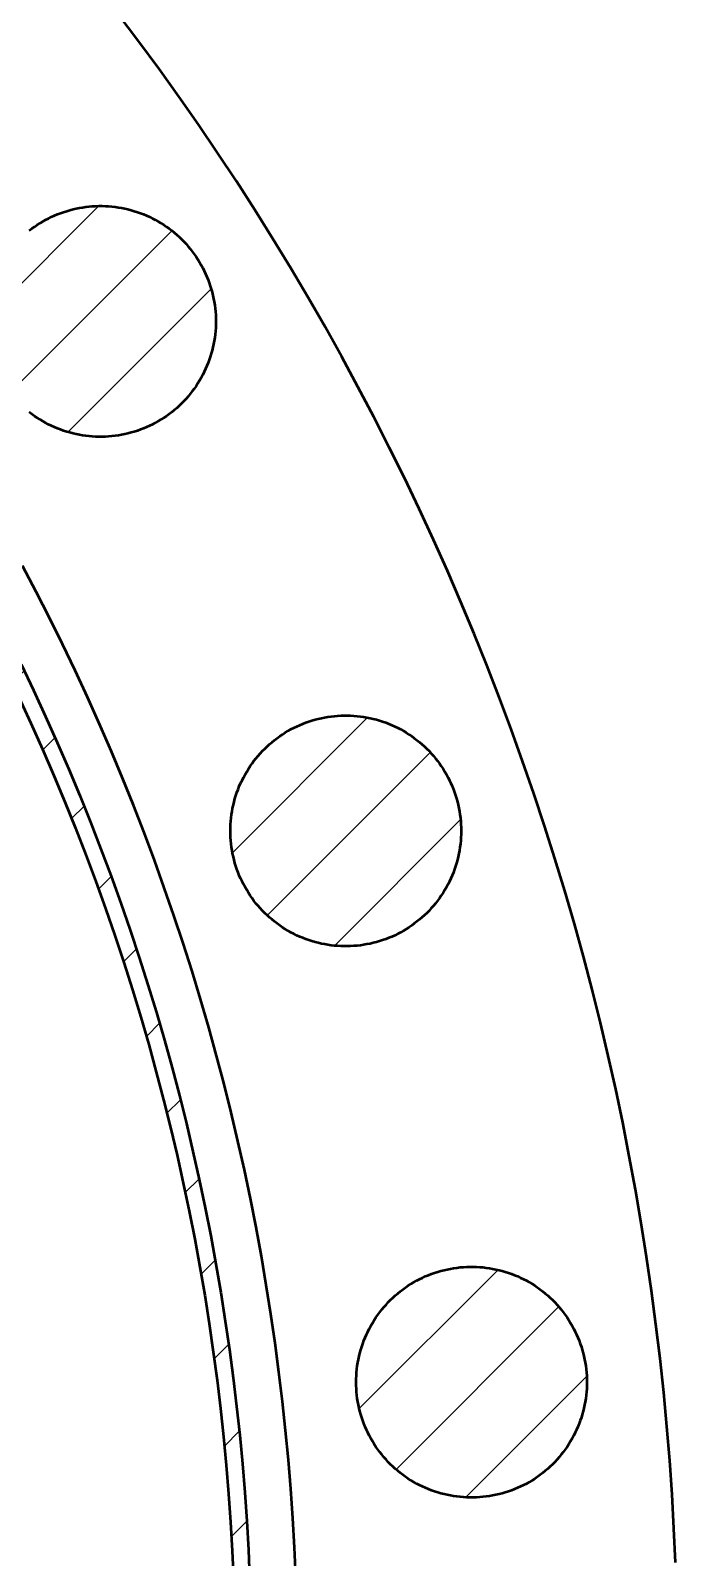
# Model space of a CAD drawing. Header units: millimetres. Extents: x 0 to 841, y 0 to 594.
# Drawn here: x 236.2 to 259.9, y 444 to 500.2 of the extents above; entities that cross this region are included whole.
import ezdxf

# ---------------------------------------------------------------- set-up
doc = ezdxf.new("R2010")
doc.units = ezdxf.units.MM
doc.layers.add('ACH', color=7, linetype='CONTINUOUS', lineweight=13)
doc.layers.add('VIS', color=7, linetype='CONTINUOUS', lineweight=50)

msp = doc.modelspace()

# ---------------------------------------------------------------- hatches: boundary and pattern name
at = {"layer": 'ACH'}
h = msp.add_hatch(dxfattribs=at)
h.set_pattern_fill('ANSI31', scale=0.8)
h.paths.add_polyline_path([(244.3, 440), (244.29, 438.676), (244.258, 437.352), (244.206, 436.029), (244.134, 434.707), (244.04, 433.386), (243.926, 432.067), (243.791, 430.749), (243.635, 429.434), (243.459, 428.122), (243.262, 426.813), (243.045, 425.506), (242.807, 424.204), (242.548, 422.905), (242.27, 421.611), (241.971, 420.321), (241.652, 419.035), (241.312, 417.756), (240.953, 416.481), (240.573, 415.212), (240.174, 413.95), (239.755, 412.694), (239.316, 411.444), (238.858, 410.202), (238.38, 408.967), (237.883, 407.74), (237.367, 406.52), (236.831, 405.309), (236.277, 404.107), (235.704, 402.913), (235.112, 401.729), (234.501, 400.554), (233.873, 399.388), (233.226, 398.233), (232.561, 397.088), (231.878, 395.953), (231.177, 394.83), (230.459, 393.717), (229.723, 392.616), (228.97, 391.527), (228.2, 390.45), (227.413, 389.385), (226.61, 388.332), (225.79, 387.292), (224.954, 386.265), (224.102, 385.252), (223.234, 384.251), (222.351, 383.265), (221.452, 382.293), (220.538, 381.335), (219.609, 380.391), (218.665, 379.462), (217.707, 378.548), (216.735, 377.649), (215.749, 376.766), (214.748, 375.898), (213.735, 375.046), (212.708, 374.21), (211.668, 373.39), (210.615, 372.587), (209.55, 371.8), (208.473, 371.03), (207.384, 370.277), (206.283, 369.541), (205.17, 368.823), (204.047, 368.122), (202.912, 367.439), (201.767, 366.774), (200.612, 366.127), (199.446, 365.499), (198.271, 364.888), (197.087, 364.296), (195.893, 363.723), (194.691, 363.169), (193.48, 362.633), (192.26, 362.117), (191.033, 361.62), (189.798, 361.142), (188.556, 360.684), (187.306, 360.245), (186.05, 359.826), (184.788, 359.427), (183.519, 359.047), (182.244, 358.688), (180.965, 358.348), (179.679, 358.029), (178.389, 357.73), (177.095, 357.452), (175.796, 357.193), (174.494, 356.955), (173.187, 356.738), (171.878, 356.541), (170.566, 356.365), (169.251, 356.209), (167.933, 356.074), (166.614, 355.96), (165.293, 355.866), (163.971, 355.794), (162.648, 355.742), (161.324, 355.71), (160, 355.7), (158.676, 355.71), (157.352, 355.742), (156.029, 355.794), (154.707, 355.866), (153.386, 355.96), (152.067, 356.074), (150.749, 356.209), (149.434, 356.365), (148.122, 356.541), (146.813, 356.738), (145.506, 356.955), (144.204, 357.193), (142.905, 357.452), (141.611, 357.73), (140.321, 358.029), (139.035, 358.348), (137.756, 358.688), (136.481, 359.047), (135.212, 359.427), (133.95, 359.826), (132.694, 360.245), (131.444, 360.684), (130.202, 361.142), (128.967, 361.62), (127.74, 362.117), (126.52, 362.633), (125.309, 363.169), (124.107, 363.723), (122.913, 364.296), (121.729, 364.888), (120.554, 365.499), (119.388, 366.127), (118.233, 366.774), (117.088, 367.439), (115.953, 368.122), (114.83, 368.823), (113.717, 369.541), (112.616, 370.277), (111.527, 371.03), (110.45, 371.8), (109.385, 372.587), (108.332, 373.39), (107.292, 374.21), (106.265, 375.046), (105.252, 375.898), (104.251, 376.766), (103.265, 377.649), (102.293, 378.548), (101.335, 379.462), (100.391, 380.391), (99.462, 381.335), (98.548, 382.293), (97.649, 383.265), (96.766, 384.251), (95.898, 385.252), (95.046, 386.265), (94.21, 387.292), (93.39, 388.332), (92.587, 389.385), (91.8, 390.45), (91.03, 391.527), (90.277, 392.616), (89.541, 393.717), (88.823, 394.83), (88.122, 395.953), (87.439, 397.088), (86.774, 398.233), (86.127, 399.388), (85.499, 400.554), (84.888, 401.729), (84.296, 402.913), (83.723, 404.107), (83.169, 405.309), (82.633, 406.52), (82.117, 407.74), (81.62, 408.967), (81.142, 410.202), (80.684, 411.444), (80.245, 412.694), (79.826, 413.95), (79.427, 415.212), (79.047, 416.481), (78.688, 417.756), (78.348, 419.035), (78.029, 420.321), (77.73, 421.611), (77.452, 422.905), (77.193, 424.204), (76.955, 425.506), (76.738, 426.813), (76.541, 428.122), (76.365, 429.434), (76.209, 430.749), (76.074, 432.067), (75.96, 433.386), (75.866, 434.707), (75.794, 436.029), (75.742, 437.352), (75.71, 438.676), (75.7, 440), (75.71, 441.324), (75.742, 442.648), (75.794, 443.971), (75.866, 445.293), (75.96, 446.614), (76.074, 447.933), (76.209, 449.251), (76.365, 450.566), (76.541, 451.878), (76.738, 453.187), (76.955, 454.494), (77.193, 455.796), (77.452, 457.095), (77.73, 458.389), (78.029, 459.679), (78.348, 460.965), (78.688, 462.244), (79.047, 463.519), (79.427, 464.788), (79.826, 466.05), (80.245, 467.306), (80.684, 468.556), (81.142, 469.798), (81.62, 471.033), (82.117, 472.26), (82.633, 473.48), (83.169, 474.691), (83.723, 475.893), (84.296, 477.087), (84.888, 478.271), (85.499, 479.446), (86.127, 480.612), (86.774, 481.767), (87.439, 482.912), (88.122, 484.047), (88.823, 485.17), (89.541, 486.283), (90.277, 487.384), (91.03, 488.473), (91.8, 489.55), (92.587, 490.615), (93.39, 491.668), (94.21, 492.708), (95.046, 493.735), (95.898, 494.748), (96.766, 495.749), (97.649, 496.735), (98.548, 497.707), (99.462, 498.665), (100.391, 499.609), (101.335, 500.538), (102.293, 501.452), (103.265, 502.351), (104.251, 503.234), (105.252, 504.102), (106.265, 504.954), (107.292, 505.79), (108.332, 506.61), (109.385, 507.413), (110.45, 508.2), (111.527, 508.97), (112.616, 509.723), (113.717, 510.459), (114.83, 511.177), (115.953, 511.878), (117.088, 512.561), (118.233, 513.226), (119.388, 513.873), (120.554, 514.501), (121.729, 515.112), (122.913, 515.704), (124.107, 516.277), (125.309, 516.831), (126.52, 517.367), (127.74, 517.883), (128.967, 518.38), (130.202, 518.858), (131.444, 519.316), (132.694, 519.755), (133.95, 520.174), (135.212, 520.573), (136.481, 520.953), (137.756, 521.312), (139.035, 521.652), (140.321, 521.971), (141.611, 522.27), (142.905, 522.548), (144.204, 522.807), (145.506, 523.045), (146.813, 523.262), (148.122, 523.459), (149.434, 523.635), (150.749, 523.791), (152.067, 523.926), (153.386, 524.04), (154.707, 524.134), (156.029, 524.206), (157.352, 524.258), (158.676, 524.29), (160, 524.3), (161.324, 524.29), (162.648, 524.258), (163.971, 524.206), (165.293, 524.134), (166.614, 524.04), (167.933, 523.926), (169.251, 523.791), (170.566, 523.635), (171.878, 523.459), (173.187, 523.262), (174.494, 523.045), (175.796, 522.807), (177.095, 522.548), (178.389, 522.27), (179.679, 521.971), (180.965, 521.652), (182.244, 521.312), (183.519, 520.953), (184.788, 520.573), (186.05, 520.174), (187.306, 519.755), (188.556, 519.316), (189.798, 518.858), (191.033, 518.38), (192.26, 517.883), (193.48, 517.367), (194.691, 516.831), (195.893, 516.277), (197.087, 515.704), (198.271, 515.112), (199.446, 514.501), (200.612, 513.873), (201.767, 513.226), (202.912, 512.561), (204.047, 511.878), (205.17, 511.177), (206.283, 510.459), (207.384, 509.723), (208.473, 508.97), (209.55, 508.2), (210.615, 507.413), (211.668, 506.61), (212.708, 505.79), (213.735, 504.954), (214.748, 504.102), (215.749, 503.234), (216.735, 502.351), (217.707, 501.452), (218.665, 500.538), (219.609, 499.609), (220.538, 498.665), (221.452, 497.707), (222.351, 496.735), (223.234, 495.749), (224.102, 494.748), (224.954, 493.735), (225.79, 492.708), (226.61, 491.668), (227.413, 490.615), (228.2, 489.55), (228.97, 488.473), (229.723, 487.384), (230.459, 486.283), (231.177, 485.17), (231.878, 484.047), (232.561, 482.912), (233.226, 481.767), (233.873, 480.612), (234.501, 479.446), (235.112, 478.271), (235.704, 477.087), (236.277, 475.893), (236.831, 474.691), (237.367, 473.48), (237.883, 472.26), (238.38, 471.033), (238.858, 469.798), (239.316, 468.556), (239.755, 467.306), (240.174, 466.05), (240.573, 464.788), (240.953, 463.519), (241.312, 462.244), (241.652, 460.965), (241.971, 459.679), (242.27, 458.389), (242.548, 457.095), (242.807, 455.796), (243.045, 454.494), (243.262, 453.187), (243.459, 451.878), (243.635, 450.566), (243.791, 449.251), (243.926, 447.933), (244.04, 446.614), (244.134, 445.293), (244.206, 443.971), (244.258, 442.648), (244.29, 441.324)])
h.paths.add_polyline_path([(243.7, 440), (243.69, 441.315), (243.659, 442.629), (243.607, 443.943), (243.535, 445.256), (243.442, 446.567), (243.329, 447.877), (243.195, 449.185), (243.04, 450.49), (242.865, 451.793), (242.67, 453.094), (242.454, 454.39), (242.217, 455.684), (241.961, 456.973), (241.684, 458.259), (241.387, 459.539), (241.07, 460.815), (240.733, 462.086), (240.377, 463.352), (240, 464.611), (239.603, 465.865), (239.187, 467.112), (238.752, 468.352), (238.297, 469.586), (237.822, 470.812), (237.329, 472.031), (236.816, 473.241), (236.284, 474.444), (235.734, 475.638), (235.165, 476.823), (234.577, 477.999), (233.971, 479.166), (233.347, 480.323), (232.704, 481.47), (232.044, 482.607), (231.366, 483.733), (230.67, 484.849), (229.957, 485.953), (229.227, 487.046), (228.479, 488.128), (227.715, 489.198), (226.934, 490.255), (226.136, 491.3), (225.322, 492.333), (224.492, 493.352), (223.646, 494.359), (222.784, 495.352), (221.907, 496.331), (221.015, 497.297), (220.107, 498.248), (219.185, 499.185), (218.248, 500.107), (217.297, 501.015), (216.331, 501.907), (215.352, 502.784), (214.359, 503.646), (213.352, 504.492), (212.333, 505.322), (211.3, 506.136), (210.255, 506.934), (209.198, 507.715), (208.128, 508.479), (207.046, 509.227), (205.953, 509.957), (204.849, 510.67), (203.733, 511.366), (202.607, 512.044), (201.47, 512.704), (200.323, 513.347), (199.166, 513.971), (197.999, 514.577), (196.823, 515.165), (195.638, 515.734), (194.444, 516.284), (193.241, 516.816), (192.031, 517.329), (190.812, 517.822), (189.586, 518.297), (188.352, 518.752), (187.112, 519.187), (185.865, 519.603), (184.611, 520), (183.352, 520.377), (182.086, 520.733), (180.815, 521.07), (179.539, 521.387), (178.259, 521.684), (176.973, 521.961), (175.684, 522.217), (174.39, 522.454), (173.094, 522.67), (171.793, 522.865), (170.49, 523.04), (169.185, 523.195), (167.877, 523.329), (166.567, 523.442), (165.256, 523.535), (163.943, 523.607), (162.629, 523.659), (161.315, 523.69), (160, 523.7), (158.685, 523.69), (157.371, 523.659), (156.057, 523.607), (154.744, 523.535), (153.433, 523.442), (152.123, 523.329), (150.815, 523.195), (149.51, 523.04), (148.207, 522.865), (146.906, 522.67), (145.61, 522.454), (144.316, 522.217), (143.027, 521.961), (141.741, 521.684), (140.461, 521.387), (139.185, 521.07), (137.914, 520.733), (136.648, 520.377), (135.389, 520), (134.135, 519.603), (132.888, 519.187), (131.648, 518.752), (130.414, 518.297), (129.188, 517.822), (127.969, 517.329), (126.759, 516.816), (125.556, 516.284), (124.362, 515.734), (123.177, 515.165), (122.001, 514.577), (120.834, 513.971), (119.677, 513.347), (118.53, 512.704), (117.393, 512.044), (116.267, 511.366), (115.151, 510.67), (114.047, 509.957), (112.954, 509.227), (111.872, 508.479), (110.802, 507.715), (109.745, 506.934), (108.7, 506.136), (107.667, 505.322), (106.648, 504.492), (105.641, 503.646), (104.648, 502.784), (103.669, 501.907), (102.703, 501.015), (101.752, 500.107), (100.815, 499.185), (99.893, 498.248), (98.985, 497.297), (98.093, 496.331), (97.216, 495.352), (96.354, 494.359), (95.508, 493.352), (94.678, 492.333), (93.864, 491.3), (93.066, 490.255), (92.285, 489.198), (91.521, 488.128), (90.773, 487.046), (90.043, 485.953), (89.33, 484.849), (88.634, 483.733), (87.956, 482.607), (87.296, 481.47), (86.653, 480.323), (86.029, 479.166), (85.423, 477.999), (84.835, 476.823), (84.266, 475.638), (83.716, 474.444), (83.184, 473.241), (82.671, 472.031), (82.178, 470.812), (81.703, 469.586), (81.248, 468.352), (80.813, 467.112), (80.397, 465.865), (80, 464.611), (79.623, 463.352), (79.267, 462.086), (78.93, 460.815), (78.613, 459.539), (78.316, 458.259), (78.039, 456.973), (77.783, 455.684), (77.546, 454.39), (77.33, 453.094), (77.135, 451.793), (76.96, 450.49), (76.805, 449.185), (76.671, 447.877), (76.558, 446.567), (76.465, 445.256), (76.393, 443.943), (76.341, 442.629), (76.31, 441.315), (76.3, 440), (76.31, 438.685), (76.341, 437.371), (76.393, 436.057), (76.465, 434.744), (76.558, 433.433), (76.671, 432.123), (76.805, 430.815), (76.96, 429.51), (77.135, 428.207), (77.33, 426.906), (77.546, 425.61), (77.783, 424.316), (78.039, 423.027), (78.316, 421.741), (78.613, 420.461), (78.93, 419.185), (79.267, 417.914), (79.623, 416.648), (80, 415.389), (80.397, 414.135), (80.813, 412.888), (81.248, 411.648), (81.703, 410.414), (82.178, 409.188), (82.671, 407.969), (83.184, 406.759), (83.716, 405.556), (84.266, 404.362), (84.835, 403.177), (85.423, 402.001), (86.029, 400.834), (86.653, 399.677), (87.296, 398.53), (87.956, 397.393), (88.634, 396.267), (89.33, 395.151), (90.043, 394.047), (90.773, 392.954), (91.521, 391.872), (92.285, 390.802), (93.066, 389.745), (93.864, 388.7), (94.678, 387.667), (95.508, 386.648), (96.354, 385.641), (97.216, 384.648), (98.093, 383.669), (98.985, 382.703), (99.893, 381.752), (100.815, 380.815), (101.752, 379.893), (102.703, 378.985), (103.669, 378.093), (104.648, 377.216), (105.641, 376.354), (106.648, 375.508), (107.667, 374.678), (108.7, 373.864), (109.745, 373.066), (110.802, 372.285), (111.872, 371.521), (112.954, 370.773), (114.047, 370.043), (115.151, 369.33), (116.267, 368.634), (117.393, 367.956), (118.53, 367.296), (119.677, 366.653), (120.834, 366.029), (122.001, 365.423), (123.177, 364.835), (124.362, 364.266), (125.556, 363.716), (126.759, 363.184), (127.969, 362.671), (129.188, 362.178), (130.414, 361.703), (131.648, 361.248), (132.888, 360.813), (134.135, 360.397), (135.389, 360), (136.648, 359.623), (137.914, 359.267), (139.185, 358.93), (140.461, 358.613), (141.741, 358.316), (143.027, 358.039), (144.316, 357.783), (145.61, 357.546), (146.906, 357.33), (148.207, 357.135), (149.51, 356.96), (150.815, 356.805), (152.123, 356.671), (153.433, 356.558), (154.744, 356.465), (156.057, 356.393), (157.371, 356.341), (158.685, 356.31), (160, 356.3), (161.315, 356.31), (162.629, 356.341), (163.943, 356.393), (165.256, 356.465), (166.567, 356.558), (167.877, 356.671), (169.185, 356.805), (170.49, 356.96), (171.793, 357.135), (173.094, 357.33), (174.39, 357.546), (175.684, 357.783), (176.973, 358.039), (178.259, 358.316), (179.539, 358.613), (180.815, 358.93), (182.086, 359.267), (183.352, 359.623), (184.611, 360), (185.865, 360.397), (187.112, 360.813), (188.352, 361.248), (189.586, 361.703), (190.812, 362.178), (192.031, 362.671), (193.241, 363.184), (194.444, 363.716), (195.638, 364.266), (196.823, 364.835), (197.999, 365.423), (199.166, 366.029), (200.323, 366.653), (201.47, 367.296), (202.607, 367.956), (203.733, 368.634), (204.849, 369.33), (205.953, 370.043), (207.046, 370.773), (208.128, 371.521), (209.198, 372.285), (210.255, 373.066), (211.3, 373.864), (212.333, 374.678), (213.352, 375.508), (214.359, 376.354), (215.352, 377.216), (216.331, 378.093), (217.297, 378.985), (218.248, 379.893), (219.185, 380.815), (220.107, 381.752), (221.015, 382.703), (221.907, 383.669), (222.784, 384.648), (223.646, 385.641), (224.492, 386.648), (225.322, 387.667), (226.136, 388.7), (226.934, 389.745), (227.715, 390.802), (228.479, 391.872), (229.227, 392.954), (229.957, 394.047), (230.67, 395.151), (231.366, 396.267), (232.044, 397.393), (232.704, 398.53), (233.347, 399.677), (233.971, 400.834), (234.577, 402.001), (235.165, 403.177), (235.734, 404.362), (236.284, 405.556), (236.816, 406.759), (237.329, 407.969), (237.822, 409.188), (238.297, 410.414), (238.752, 411.648), (239.187, 412.888), (239.603, 414.135), (240, 415.389), (240.377, 416.648), (240.733, 417.914), (241.07, 419.185), (241.387, 420.461), (241.684, 421.741), (241.961, 423.027), (242.217, 424.316), (242.454, 425.61), (242.67, 426.906), (242.865, 428.207), (243.04, 429.51), (243.195, 430.815), (243.329, 432.123), (243.442, 433.433), (243.535, 434.744), (243.607, 436.057), (243.659, 437.371), (243.69, 438.685)], flags=16)
h = msp.add_hatch(dxfattribs=at)
h.set_pattern_fill('ANSI31', scale=0.8)
h.paths.add_polyline_path([(242.995, 489.479), (242.994, 489.359), (242.989, 489.239), (242.98, 489.119), (242.968, 488.999), (242.953, 488.88), (242.934, 488.761), (242.912, 488.642), (242.887, 488.525), (242.858, 488.408), (242.826, 488.292), (242.791, 488.177), (242.753, 488.063), (242.711, 487.95), (242.666, 487.839), (242.618, 487.728), (242.567, 487.62), (242.513, 487.512), (242.456, 487.406), (242.396, 487.302), (242.332, 487.2), (242.267, 487.099), (242.198, 487), (242.126, 486.904), (242.052, 486.809), (241.975, 486.717), (241.896, 486.626), (241.814, 486.538), (241.729, 486.453), (241.642, 486.369), (241.553, 486.289), (241.462, 486.21), (241.368, 486.135), (241.273, 486.062), (241.175, 485.992), (241.075, 485.924), (240.974, 485.86), (240.87, 485.798), (240.765, 485.74), (240.659, 485.684), (240.551, 485.631), (240.441, 485.582), (240.33, 485.535), (240.218, 485.492), (240.104, 485.452), (239.99, 485.415), (239.874, 485.382), (239.758, 485.351), (239.641, 485.324), (239.523, 485.301), (239.404, 485.28), (239.285, 485.263), (239.166, 485.25), (239.046, 485.24), (238.926, 485.233), (238.805, 485.229), (238.685, 485.229), (238.565, 485.233), (238.445, 485.24), (238.325, 485.25), (238.206, 485.263), (238.086, 485.28), (237.968, 485.301), (237.85, 485.324), (237.733, 485.351), (237.616, 485.382), (237.501, 485.415), (237.386, 485.452), (237.273, 485.492), (237.161, 485.535), (237.05, 485.582), (236.94, 485.631), (236.832, 485.684), (236.725, 485.74), (236.62, 485.798), (236.517, 485.86), (236.416, 485.924), (236.316, 485.992), (236.218, 486.062), (236.122, 486.135), (236.029, 486.21), (235.937, 486.289), (235.848, 486.369), (235.761, 486.453), (235.677, 486.538), (235.595, 486.626), (235.516, 486.717), (235.439, 486.809), (235.364, 486.904), (235.293, 487), (235.224, 487.099), (235.158, 487.2), (235.095, 487.302), (235.035, 487.406), (234.978, 487.512), (234.924, 487.62), (234.873, 487.728), (234.825, 487.839), (234.78, 487.95), (234.738, 488.063), (234.7, 488.177), (234.664, 488.292), (234.632, 488.408), (234.604, 488.525), (234.578, 488.642), (234.556, 488.761), (234.538, 488.88), (234.523, 488.999), (234.511, 489.119), (234.502, 489.239), (234.497, 489.359), (234.495, 489.479), (234.497, 489.599), (234.502, 489.719), (234.511, 489.839), (234.523, 489.959), (234.538, 490.078), (234.556, 490.197), (234.578, 490.315), (234.604, 490.433), (234.632, 490.55), (234.664, 490.666), (234.7, 490.781), (234.738, 490.895), (234.78, 491.008), (234.825, 491.119), (234.873, 491.23), (234.924, 491.338), (234.978, 491.446), (235.035, 491.552), (235.095, 491.656), (235.158, 491.758), (235.224, 491.859), (235.293, 491.958), (235.364, 492.054), (235.439, 492.149), (235.516, 492.241), (235.595, 492.332), (235.677, 492.42), (235.761, 492.505), (235.848, 492.589), (235.937, 492.669), (236.029, 492.748), (236.122, 492.823), (236.218, 492.896), (236.316, 492.966), (236.416, 493.033), (236.517, 493.098), (236.62, 493.16), (236.725, 493.218), (236.832, 493.274), (236.94, 493.327), (237.05, 493.376), (237.161, 493.423), (237.273, 493.466), (237.386, 493.506), (237.501, 493.543), (237.616, 493.576), (237.733, 493.607), (237.85, 493.634), (237.968, 493.657), (238.086, 493.678), (238.206, 493.695), (238.325, 493.708), (238.445, 493.718), (238.565, 493.725), (238.685, 493.729), (238.805, 493.729), (238.926, 493.725), (239.046, 493.718), (239.166, 493.708), (239.285, 493.695), (239.404, 493.678), (239.523, 493.657), (239.641, 493.634), (239.758, 493.607), (239.874, 493.576), (239.99, 493.543), (240.104, 493.506), (240.218, 493.466), (240.33, 493.423), (240.441, 493.376), (240.551, 493.327), (240.659, 493.274), (240.765, 493.218), (240.87, 493.16), (240.974, 493.098), (241.075, 493.033), (241.175, 492.966), (241.273, 492.896), (241.368, 492.823), (241.462, 492.748), (241.553, 492.669), (241.642, 492.589), (241.729, 492.505), (241.814, 492.42), (241.896, 492.332), (241.975, 492.241), (242.052, 492.149), (242.126, 492.054), (242.198, 491.958), (242.267, 491.859), (242.332, 491.758), (242.396, 491.656), (242.456, 491.552), (242.513, 491.446), (242.567, 491.338), (242.618, 491.23), (242.666, 491.119), (242.711, 491.008), (242.753, 490.895), (242.791, 490.781), (242.826, 490.666), (242.858, 490.55), (242.887, 490.433), (242.912, 490.315), (242.934, 490.197), (242.953, 490.078), (242.968, 489.959), (242.98, 489.839), (242.989, 489.719), (242.994, 489.599)])
h = msp.add_hatch(dxfattribs=at)
h.set_pattern_fill('ANSI31', scale=0.8)
h.paths.add_polyline_path([(252.031, 470.716), (252.029, 470.596), (252.024, 470.476), (252.016, 470.356), (252.004, 470.236), (251.989, 470.117), (251.97, 469.998), (251.948, 469.879), (251.923, 469.762), (251.894, 469.645), (251.862, 469.529), (251.827, 469.414), (251.788, 469.3), (251.747, 469.187), (251.702, 469.076), (251.654, 468.965), (251.603, 468.856), (251.549, 468.749), (251.491, 468.643), (251.431, 468.539), (251.368, 468.437), (251.302, 468.336), (251.234, 468.237), (251.162, 468.141), (251.088, 468.046), (251.011, 467.954), (250.931, 467.863), (250.849, 467.775), (250.765, 467.69), (250.678, 467.606), (250.589, 467.526), (250.498, 467.447), (250.404, 467.372), (250.308, 467.299), (250.211, 467.229), (250.111, 467.161), (250.009, 467.097), (249.906, 467.035), (249.801, 466.977), (249.695, 466.921), (249.586, 466.868), (249.477, 466.819), (249.366, 466.772), (249.254, 466.729), (249.14, 466.689), (249.026, 466.652), (248.91, 466.619), (248.794, 466.588), (248.677, 466.561), (248.559, 466.538), (248.44, 466.517), (248.321, 466.5), (248.201, 466.487), (248.082, 466.477), (247.962, 466.47), (247.841, 466.466), (247.721, 466.466), (247.601, 466.47), (247.481, 466.477), (247.361, 466.487), (247.241, 466.5), (247.122, 466.517), (247.004, 466.538), (246.886, 466.561), (246.769, 466.588), (246.652, 466.619), (246.537, 466.652), (246.422, 466.689), (246.309, 466.729), (246.197, 466.772), (246.086, 466.819), (245.976, 466.868), (245.868, 466.921), (245.761, 466.977), (245.656, 467.035), (245.553, 467.097), (245.451, 467.161), (245.352, 467.229), (245.254, 467.299), (245.158, 467.372), (245.065, 467.447), (244.973, 467.526), (244.884, 467.606), (244.797, 467.69), (244.713, 467.775), (244.631, 467.863), (244.551, 467.954), (244.474, 468.046), (244.4, 468.141), (244.329, 468.237), (244.26, 468.336), (244.194, 468.437), (244.131, 468.539), (244.071, 468.643), (244.014, 468.749), (243.96, 468.856), (243.908, 468.965), (243.86, 469.076), (243.816, 469.187), (243.774, 469.3), (243.735, 469.414), (243.7, 469.529), (243.668, 469.645), (243.64, 469.762), (243.614, 469.879), (243.592, 469.998), (243.574, 470.117), (243.558, 470.236), (243.546, 470.356), (243.538, 470.476), (243.533, 470.596), (243.531, 470.716), (243.533, 470.836), (243.538, 470.956), (243.546, 471.076), (243.558, 471.196), (243.574, 471.315), (243.592, 471.434), (243.614, 471.552), (243.64, 471.67), (243.668, 471.787), (243.7, 471.903), (243.735, 472.018), (243.774, 472.132), (243.816, 472.245), (243.86, 472.356), (243.908, 472.467), (243.96, 472.575), (244.014, 472.683), (244.071, 472.789), (244.131, 472.893), (244.194, 472.995), (244.26, 473.096), (244.329, 473.195), (244.4, 473.291), (244.474, 473.386), (244.551, 473.478), (244.631, 473.569), (244.713, 473.657), (244.797, 473.742), (244.884, 473.826), (244.973, 473.906), (245.065, 473.984), (245.158, 474.06), (245.254, 474.133), (245.352, 474.203), (245.451, 474.27), (245.553, 474.335), (245.656, 474.397), (245.761, 474.455), (245.868, 474.511), (245.976, 474.564), (246.086, 474.613), (246.197, 474.659), (246.309, 474.703), (246.422, 474.743), (246.537, 474.78), (246.652, 474.813), (246.769, 474.844), (246.886, 474.871), (247.004, 474.894), (247.122, 474.915), (247.241, 474.932), (247.361, 474.945), (247.481, 474.955), (247.601, 474.962), (247.721, 474.966), (247.841, 474.966), (247.962, 474.962), (248.082, 474.955), (248.201, 474.945), (248.321, 474.932), (248.44, 474.915), (248.559, 474.894), (248.677, 474.871), (248.794, 474.844), (248.91, 474.813), (249.026, 474.78), (249.14, 474.743), (249.254, 474.703), (249.366, 474.659), (249.477, 474.613), (249.586, 474.564), (249.695, 474.511), (249.801, 474.455), (249.906, 474.397), (250.009, 474.335), (250.111, 474.27), (250.211, 474.203), (250.308, 474.133), (250.404, 474.06), (250.498, 473.984), (250.589, 473.906), (250.678, 473.826), (250.765, 473.742), (250.849, 473.657), (250.931, 473.569), (251.011, 473.478), (251.088, 473.386), (251.162, 473.291), (251.234, 473.195), (251.302, 473.096), (251.368, 472.995), (251.431, 472.893), (251.491, 472.789), (251.549, 472.683), (251.603, 472.575), (251.654, 472.467), (251.702, 472.356), (251.747, 472.245), (251.788, 472.132), (251.827, 472.018), (251.862, 471.903), (251.894, 471.787), (251.923, 471.67), (251.948, 471.552), (251.97, 471.434), (251.989, 471.315), (252.004, 471.196), (252.016, 471.076), (252.024, 470.956), (252.029, 470.836)])
h = msp.add_hatch(dxfattribs=at)
h.set_pattern_fill('ANSI31', scale=0.8)
h.paths.add_polyline_path([(256.665, 450.413), (256.664, 450.292), (256.658, 450.172), (256.65, 450.052), (256.638, 449.933), (256.623, 449.813), (256.604, 449.694), (256.582, 449.576), (256.557, 449.459), (256.528, 449.342), (256.496, 449.226), (256.461, 449.111), (256.422, 448.997), (256.381, 448.884), (256.336, 448.772), (256.288, 448.662), (256.237, 448.553), (256.183, 448.446), (256.126, 448.34), (256.065, 448.236), (256.002, 448.133), (255.936, 448.033), (255.868, 447.934), (255.796, 447.837), (255.722, 447.743), (255.645, 447.65), (255.566, 447.56), (255.484, 447.472), (255.399, 447.386), (255.312, 447.303), (255.223, 447.222), (255.132, 447.144), (255.038, 447.069), (254.942, 446.996), (254.845, 446.926), (254.745, 446.858), (254.644, 446.794), (254.54, 446.732), (254.435, 446.673), (254.329, 446.618), (254.22, 446.565), (254.111, 446.516), (254, 446.469), (253.888, 446.426), (253.774, 446.386), (253.66, 446.349), (253.544, 446.315), (253.428, 446.285), (253.311, 446.258), (253.193, 446.234), (253.074, 446.214), (252.955, 446.197), (252.836, 446.184), (252.716, 446.173), (252.596, 446.167), (252.475, 446.163), (252.355, 446.163), (252.235, 446.167), (252.115, 446.173), (251.995, 446.184), (251.875, 446.197), (251.756, 446.214), (251.638, 446.234), (251.52, 446.258), (251.403, 446.285), (251.286, 446.315), (251.171, 446.349), (251.056, 446.386), (250.943, 446.426), (250.831, 446.469), (250.72, 446.516), (250.61, 446.565), (250.502, 446.618), (250.395, 446.673), (250.29, 446.732), (250.187, 446.794), (250.085, 446.858), (249.986, 446.926), (249.888, 446.996), (249.792, 447.069), (249.699, 447.144), (249.607, 447.222), (249.518, 447.303), (249.431, 447.386), (249.347, 447.472), (249.265, 447.56), (249.185, 447.65), (249.109, 447.743), (249.034, 447.837), (248.963, 447.934), (248.894, 448.033), (248.828, 448.133), (248.765, 448.236), (248.705, 448.34), (248.648, 448.446), (248.594, 448.553), (248.543, 448.662), (248.495, 448.772), (248.45, 448.884), (248.408, 448.997), (248.37, 449.111), (248.334, 449.226), (248.302, 449.342), (248.274, 449.459), (248.248, 449.576), (248.226, 449.694), (248.208, 449.813), (248.192, 449.933), (248.181, 450.052), (248.172, 450.172), (248.167, 450.292), (248.165, 450.413), (248.167, 450.533), (248.172, 450.653), (248.181, 450.773), (248.192, 450.893), (248.208, 451.012), (248.226, 451.131), (248.248, 451.249), (248.274, 451.367), (248.302, 451.484), (248.334, 451.6), (248.37, 451.715), (248.408, 451.829), (248.45, 451.941), (248.495, 452.053), (248.543, 452.163), (248.594, 452.272), (248.648, 452.38), (248.705, 452.485), (248.765, 452.59), (248.828, 452.692), (248.894, 452.793), (248.963, 452.891), (249.034, 452.988), (249.109, 453.083), (249.185, 453.175), (249.265, 453.265), (249.347, 453.353), (249.431, 453.439), (249.518, 453.522), (249.607, 453.603), (249.699, 453.681), (249.792, 453.757), (249.888, 453.83), (249.986, 453.9), (250.085, 453.967), (250.187, 454.032), (250.29, 454.093), (250.395, 454.152), (250.502, 454.208), (250.61, 454.26), (250.72, 454.31), (250.831, 454.356), (250.943, 454.399), (251.056, 454.44), (251.171, 454.476), (251.286, 454.51), (251.403, 454.54), (251.52, 454.567), (251.638, 454.591), (251.756, 454.611), (251.875, 454.628), (251.995, 454.642), (252.115, 454.652), (252.235, 454.659), (252.355, 454.662), (252.475, 454.662), (252.596, 454.659), (252.716, 454.652), (252.836, 454.642), (252.955, 454.628), (253.074, 454.611), (253.193, 454.591), (253.311, 454.567), (253.428, 454.54), (253.544, 454.51), (253.66, 454.476), (253.774, 454.44), (253.888, 454.399), (254, 454.356), (254.111, 454.31), (254.22, 454.26), (254.329, 454.208), (254.435, 454.152), (254.54, 454.093), (254.644, 454.032), (254.745, 453.967), (254.845, 453.9), (254.942, 453.83), (255.038, 453.757), (255.132, 453.681), (255.223, 453.603), (255.312, 453.522), (255.399, 453.439), (255.484, 453.353), (255.566, 453.265), (255.645, 453.175), (255.722, 453.083), (255.796, 452.988), (255.868, 452.891), (255.936, 452.793), (256.002, 452.692), (256.065, 452.59), (256.126, 452.485), (256.183, 452.38), (256.237, 452.272), (256.288, 452.163), (256.336, 452.053), (256.381, 451.941), (256.422, 451.829), (256.461, 451.715), (256.496, 451.6), (256.528, 451.484), (256.557, 451.367), (256.582, 451.249), (256.604, 451.131), (256.623, 451.012), (256.638, 450.893), (256.65, 450.773), (256.658, 450.653), (256.664, 450.533), (256.665, 450.413)])

# ---------------------------------------------------------------- linework, layer by layer
at = {"layer": 'VIS'}
for points in [[(259.929, 443.769), (259.874, 445.024), (259.803, 446.279), (259.716, 447.533), (259.613, 448.785), (259.495, 450.036), (259.361, 451.286), (259.211, 452.533), (259.046, 453.779), (258.865, 455.023), (258.669, 456.264), (258.456, 457.502), (258.229, 458.738), (257.986, 459.971), (257.727, 461.201), (257.453, 462.427), (257.163, 463.65), (256.858, 464.869), (256.538, 466.084), (256.203, 467.295), (255.852, 468.502), (255.486, 469.704), (255.106, 470.902), (254.71, 472.094), (254.299, 473.282), (253.873, 474.464), (253.433, 475.641), (252.978, 476.812), (252.508, 477.978), (252.023, 479.137), (251.524, 480.291), (251.011, 481.438), (250.483, 482.578), (249.941, 483.712), (249.384, 484.838), (248.814, 485.958), (248.229, 487.07), (247.631, 488.175), (247.018, 489.273), (246.392, 490.362), (245.753, 491.444), (245.099, 492.517), (244.433, 493.583), (243.753, 494.639), (243.06, 495.688), (242.353, 496.727), (241.634, 497.757), (240.902, 498.779), (240.157, 499.79), (239.399, 500.793)], [(236.122, 492.823), (236.218, 492.896), (236.316, 492.966), (236.416, 493.033), (236.517, 493.098), (236.62, 493.16), (236.725, 493.218), (236.832, 493.274), (236.94, 493.327), (237.05, 493.376), (237.161, 493.423), (237.273, 493.466), (237.386, 493.506), (237.501, 493.543), (237.616, 493.576), (237.733, 493.607), (237.85, 493.634), (237.968, 493.657), (238.086, 493.678), (238.206, 493.695), (238.325, 493.708), (238.445, 493.718), (238.565, 493.725), (238.685, 493.729), (238.805, 493.729), (238.926, 493.725), (239.046, 493.718), (239.166, 493.708), (239.285, 493.695), (239.404, 493.678), (239.523, 493.657), (239.641, 493.634), (239.758, 493.607), (239.874, 493.576), (239.99, 493.543), (240.104, 493.506), (240.218, 493.466), (240.33, 493.423), (240.441, 493.376), (240.551, 493.327), (240.659, 493.274), (240.765, 493.218), (240.87, 493.16), (240.974, 493.098), (241.075, 493.033), (241.175, 492.966), (241.273, 492.896), (241.368, 492.823), (241.462, 492.748), (241.553, 492.669), (241.642, 492.589), (241.729, 492.505), (241.814, 492.42), (241.896, 492.332), (241.975, 492.241), (242.052, 492.149), (242.126, 492.054), (242.198, 491.958), (242.267, 491.859), (242.332, 491.758), (242.396, 491.656), (242.456, 491.552), (242.513, 491.446), (242.567, 491.338), (242.618, 491.23), (242.666, 491.119), (242.711, 491.008), (242.753, 490.895), (242.791, 490.781), (242.826, 490.666), (242.858, 490.55), (242.887, 490.433), (242.912, 490.315), (242.934, 490.197), (242.953, 490.078), (242.968, 489.959), (242.98, 489.839), (242.989, 489.719), (242.994, 489.599), (242.995, 489.479)], [(242.995, 489.479), (242.994, 489.359), (242.989, 489.239), (242.98, 489.119), (242.968, 488.999), (242.953, 488.88), (242.934, 488.761), (242.912, 488.642), (242.887, 488.525), (242.858, 488.408), (242.826, 488.292), (242.791, 488.177), (242.753, 488.063), (242.711, 487.95), (242.666, 487.839), (242.618, 487.728), (242.567, 487.62), (242.513, 487.512), (242.456, 487.406), (242.396, 487.302), (242.332, 487.2), (242.267, 487.099), (242.198, 487), (242.126, 486.904), (242.052, 486.809), (241.975, 486.717), (241.896, 486.626), (241.814, 486.538), (241.729, 486.453), (241.642, 486.369), (241.553, 486.289), (241.462, 486.21), (241.368, 486.135), (241.273, 486.062), (241.175, 485.992), (241.075, 485.924), (240.974, 485.86), (240.87, 485.798), (240.765, 485.74), (240.659, 485.684), (240.551, 485.631), (240.441, 485.582), (240.33, 485.535), (240.218, 485.492), (240.104, 485.452), (239.99, 485.415), (239.874, 485.382), (239.758, 485.351), (239.641, 485.324), (239.523, 485.301), (239.404, 485.28), (239.285, 485.263), (239.166, 485.25), (239.046, 485.24), (238.926, 485.233), (238.805, 485.229), (238.685, 485.229), (238.565, 485.233), (238.445, 485.24), (238.325, 485.25), (238.206, 485.263), (238.086, 485.28), (237.968, 485.301), (237.85, 485.324), (237.733, 485.351), (237.616, 485.382), (237.501, 485.415), (237.386, 485.452), (237.273, 485.492), (237.161, 485.535), (237.05, 485.582), (236.94, 485.631), (236.832, 485.684), (236.725, 485.74), (236.62, 485.798), (236.517, 485.86), (236.416, 485.924), (236.316, 485.992), (236.218, 486.062), (236.122, 486.135)], [(245.939, 443.241), (245.891, 444.321), (245.83, 445.4), (245.756, 446.478), (245.667, 447.555), (245.566, 448.631), (245.451, 449.706), (245.322, 450.779), (245.18, 451.85), (245.024, 452.919), (244.855, 453.987), (244.673, 455.052), (244.477, 456.115), (244.268, 457.175), (244.045, 458.233), (243.809, 459.287), (243.56, 460.339), (243.298, 461.387), (243.023, 462.432), (242.734, 463.474), (242.433, 464.512), (242.118, 465.546), (241.791, 466.575), (241.45, 467.601), (241.097, 468.622), (240.731, 469.639), (240.352, 470.651), (239.961, 471.659), (239.557, 472.661), (239.14, 473.658), (238.711, 474.65), (238.269, 475.636), (237.815, 476.617), (237.349, 477.592), (236.87, 478.561), (236.38, 479.524), (235.877, 480.481)], [(235.82, 476.849), (236.277, 475.893), (236.722, 474.932), (237.155, 473.965), (237.576, 472.993), (237.984, 472.015), (238.38, 471.033), (238.764, 470.046), (239.135, 469.053), (239.494, 468.057), (239.84, 467.056), (240.174, 466.05), (240.495, 465.041), (240.803, 464.027), (241.099, 463.01), (241.382, 461.989), (241.652, 460.965), (241.909, 459.937), (242.153, 458.906), (242.384, 457.872), (242.602, 456.836), (242.807, 455.796), (242.999, 454.754), (243.178, 453.71), (243.343, 452.664), (243.496, 451.616), (243.635, 450.566), (243.761, 449.514), (243.874, 448.46), (243.974, 447.406), (244.06, 446.35), (244.134, 445.293), (244.194, 444.236), (244.24, 443.177)], [(235.734, 475.638), (236.176, 474.683), (236.606, 473.723), (237.023, 472.758), (237.429, 471.788), (237.822, 470.812), (238.203, 469.832), (238.572, 468.847), (238.928, 467.857), (239.272, 466.863), (239.603, 465.865), (239.922, 464.862), (240.228, 463.856), (240.522, 462.846), (240.802, 461.832), (241.07, 460.815), (241.326, 459.795), (241.568, 458.771), (241.797, 457.745), (242.014, 456.716), (242.217, 455.684), (242.408, 454.649), (242.586, 453.613), (242.75, 452.574), (242.902, 451.533), (243.04, 450.49), (243.165, 449.446), (243.277, 448.4), (243.376, 447.353), (243.462, 446.305), (243.535, 445.256), (243.594, 444.205), (243.641, 443.155)], [(252.031, 470.716), (252.029, 470.596), (252.024, 470.476), (252.016, 470.356), (252.004, 470.236), (251.989, 470.117), (251.97, 469.998), (251.948, 469.879), (251.923, 469.762), (251.894, 469.645), (251.862, 469.529), (251.827, 469.414), (251.788, 469.3), (251.747, 469.187), (251.702, 469.076), (251.654, 468.965), (251.603, 468.856), (251.549, 468.749), (251.491, 468.643), (251.431, 468.539), (251.368, 468.437), (251.302, 468.336), (251.234, 468.237), (251.162, 468.141), (251.088, 468.046), (251.011, 467.954), (250.931, 467.863), (250.849, 467.775), (250.765, 467.69), (250.678, 467.606), (250.589, 467.526), (250.498, 467.447), (250.404, 467.372), (250.308, 467.299), (250.211, 467.229), (250.111, 467.161), (250.009, 467.097), (249.906, 467.035), (249.801, 466.977), (249.695, 466.921), (249.586, 466.868), (249.477, 466.819), (249.366, 466.772), (249.254, 466.729), (249.14, 466.689), (249.026, 466.652), (248.91, 466.619), (248.794, 466.588), (248.677, 466.561), (248.559, 466.538), (248.44, 466.517), (248.321, 466.5), (248.201, 466.487), (248.082, 466.477), (247.962, 466.47), (247.841, 466.466), (247.721, 466.466), (247.601, 466.47), (247.481, 466.477), (247.361, 466.487), (247.241, 466.5), (247.122, 466.517), (247.004, 466.538), (246.886, 466.561), (246.769, 466.588), (246.652, 466.619), (246.537, 466.652), (246.422, 466.689), (246.309, 466.729), (246.197, 466.772), (246.086, 466.819), (245.976, 466.868), (245.868, 466.921), (245.761, 466.977), (245.656, 467.035), (245.553, 467.097), (245.451, 467.161), (245.352, 467.229), (245.254, 467.299), (245.158, 467.372), (245.065, 467.447), (244.973, 467.526), (244.884, 467.606), (244.797, 467.69), (244.713, 467.775), (244.631, 467.863), (244.551, 467.954), (244.474, 468.046), (244.4, 468.141), (244.329, 468.237), (244.26, 468.336), (244.194, 468.437), (244.131, 468.539), (244.071, 468.643), (244.014, 468.749), (243.96, 468.856), (243.908, 468.965), (243.86, 469.076), (243.816, 469.187), (243.774, 469.3), (243.735, 469.414), (243.7, 469.529), (243.668, 469.645), (243.64, 469.762), (243.614, 469.879), (243.592, 469.998), (243.574, 470.117), (243.558, 470.236), (243.546, 470.356), (243.538, 470.476), (243.533, 470.596), (243.531, 470.716), (243.533, 470.836), (243.538, 470.956), (243.546, 471.076), (243.558, 471.196), (243.574, 471.315), (243.592, 471.434), (243.614, 471.552), (243.64, 471.67), (243.668, 471.787), (243.7, 471.903), (243.735, 472.018), (243.774, 472.132), (243.816, 472.245), (243.86, 472.356), (243.908, 472.467), (243.96, 472.575), (244.014, 472.683), (244.071, 472.789), (244.131, 472.893), (244.194, 472.995), (244.26, 473.096), (244.329, 473.195), (244.4, 473.291), (244.474, 473.386), (244.551, 473.478), (244.631, 473.569), (244.713, 473.657), (244.797, 473.742), (244.884, 473.826), (244.973, 473.906), (245.065, 473.984), (245.158, 474.06), (245.254, 474.133), (245.352, 474.203), (245.451, 474.27), (245.553, 474.335), (245.656, 474.397), (245.761, 474.455), (245.868, 474.511), (245.976, 474.564), (246.086, 474.613), (246.197, 474.659), (246.309, 474.703), (246.422, 474.743), (246.537, 474.78), (246.652, 474.813), (246.769, 474.844), (246.886, 474.871), (247.004, 474.894), (247.122, 474.915), (247.241, 474.932), (247.361, 474.945), (247.481, 474.955), (247.601, 474.962), (247.721, 474.966), (247.841, 474.966), (247.962, 474.962), (248.082, 474.955), (248.201, 474.945), (248.321, 474.932), (248.44, 474.915), (248.559, 474.894), (248.677, 474.871), (248.794, 474.844), (248.91, 474.813), (249.026, 474.78), (249.14, 474.743), (249.254, 474.703), (249.366, 474.659), (249.477, 474.613), (249.586, 474.564), (249.695, 474.511), (249.801, 474.455), (249.906, 474.397), (250.009, 474.335), (250.111, 474.27), (250.211, 474.203), (250.308, 474.133), (250.404, 474.06), (250.498, 473.984), (250.589, 473.906), (250.678, 473.826), (250.765, 473.742), (250.849, 473.657), (250.931, 473.569), (251.011, 473.478), (251.088, 473.386), (251.162, 473.291), (251.234, 473.195), (251.302, 473.096), (251.368, 472.995), (251.431, 472.893), (251.491, 472.789), (251.549, 472.683), (251.603, 472.575), (251.654, 472.467), (251.702, 472.356), (251.747, 472.245), (251.788, 472.132), (251.827, 472.018), (251.862, 471.903), (251.894, 471.787), (251.923, 471.67), (251.948, 471.552), (251.97, 471.434), (251.989, 471.315), (252.004, 471.196), (252.016, 471.076), (252.024, 470.956), (252.029, 470.836), (252.031, 470.716)], [(256.665, 450.413), (256.664, 450.292), (256.658, 450.172), (256.65, 450.052), (256.638, 449.933), (256.623, 449.813), (256.604, 449.694), (256.582, 449.576), (256.557, 449.459), (256.528, 449.342), (256.496, 449.226), (256.461, 449.111), (256.422, 448.997), (256.381, 448.884), (256.336, 448.772), (256.288, 448.662), (256.237, 448.553), (256.183, 448.446), (256.126, 448.34), (256.065, 448.236), (256.002, 448.133), (255.936, 448.033), (255.868, 447.934), (255.796, 447.837), (255.722, 447.743), (255.645, 447.65), (255.566, 447.56), (255.484, 447.472), (255.399, 447.386), (255.312, 447.303), (255.223, 447.222), (255.132, 447.144), (255.038, 447.069), (254.942, 446.996), (254.845, 446.926), (254.745, 446.858), (254.644, 446.794), (254.54, 446.732), (254.435, 446.673), (254.329, 446.618), (254.22, 446.565), (254.111, 446.516), (254, 446.469), (253.888, 446.426), (253.774, 446.386), (253.66, 446.349), (253.544, 446.315), (253.428, 446.285), (253.311, 446.258), (253.193, 446.234), (253.074, 446.214), (252.955, 446.197), (252.836, 446.184), (252.716, 446.173), (252.596, 446.167), (252.475, 446.163), (252.355, 446.163), (252.235, 446.167), (252.115, 446.173), (251.995, 446.184), (251.875, 446.197), (251.756, 446.214), (251.638, 446.234), (251.52, 446.258), (251.403, 446.285), (251.286, 446.315), (251.171, 446.349), (251.056, 446.386), (250.943, 446.426), (250.831, 446.469), (250.72, 446.516), (250.61, 446.565), (250.502, 446.618), (250.395, 446.673), (250.29, 446.732), (250.187, 446.794), (250.085, 446.858), (249.986, 446.926), (249.888, 446.996), (249.792, 447.069), (249.699, 447.144), (249.607, 447.222), (249.518, 447.303), (249.431, 447.386), (249.347, 447.472), (249.265, 447.56), (249.185, 447.65), (249.109, 447.743), (249.034, 447.837), (248.963, 447.934), (248.894, 448.033), (248.828, 448.133), (248.765, 448.236), (248.705, 448.34), (248.648, 448.446), (248.594, 448.553), (248.543, 448.662), (248.495, 448.772), (248.45, 448.884), (248.408, 448.997), (248.37, 449.111), (248.334, 449.226), (248.302, 449.342), (248.274, 449.459), (248.248, 449.576), (248.226, 449.694), (248.208, 449.813), (248.192, 449.933), (248.181, 450.052), (248.172, 450.172), (248.167, 450.292), (248.165, 450.413), (248.167, 450.533), (248.172, 450.653), (248.181, 450.773), (248.192, 450.893), (248.208, 451.012), (248.226, 451.131), (248.248, 451.249), (248.274, 451.367), (248.302, 451.484), (248.334, 451.6), (248.37, 451.715), (248.408, 451.829), (248.45, 451.941), (248.495, 452.053), (248.543, 452.163), (248.594, 452.272), (248.648, 452.38), (248.705, 452.485), (248.765, 452.59), (248.828, 452.692), (248.894, 452.793), (248.963, 452.891), (249.034, 452.988), (249.109, 453.083), (249.185, 453.175), (249.265, 453.265), (249.347, 453.353), (249.431, 453.439), (249.518, 453.522), (249.607, 453.603), (249.699, 453.681), (249.792, 453.757), (249.888, 453.83), (249.986, 453.9), (250.085, 453.967), (250.187, 454.032), (250.29, 454.093), (250.395, 454.152), (250.502, 454.208), (250.61, 454.26), (250.72, 454.31), (250.831, 454.356), (250.943, 454.399), (251.056, 454.44), (251.171, 454.476), (251.286, 454.51), (251.403, 454.54), (251.52, 454.567), (251.638, 454.591), (251.756, 454.611), (251.875, 454.628), (251.995, 454.642), (252.115, 454.652), (252.235, 454.659), (252.355, 454.662), (252.475, 454.662), (252.596, 454.659), (252.716, 454.652), (252.836, 454.642), (252.955, 454.628), (253.074, 454.611), (253.193, 454.591), (253.311, 454.567), (253.428, 454.54), (253.544, 454.51), (253.66, 454.476), (253.774, 454.44), (253.888, 454.399), (254, 454.356), (254.111, 454.31), (254.22, 454.26), (254.329, 454.208), (254.435, 454.152), (254.54, 454.093), (254.644, 454.032), (254.745, 453.967), (254.845, 453.9), (254.942, 453.83), (255.038, 453.757), (255.132, 453.681), (255.223, 453.603), (255.312, 453.522), (255.399, 453.439), (255.484, 453.353), (255.566, 453.265), (255.645, 453.175), (255.722, 453.083), (255.796, 452.988), (255.868, 452.891), (255.936, 452.793), (256.002, 452.692), (256.065, 452.59), (256.126, 452.485), (256.183, 452.38), (256.237, 452.272), (256.288, 452.163), (256.336, 452.053), (256.381, 451.941), (256.422, 451.829), (256.461, 451.715), (256.496, 451.6), (256.528, 451.484), (256.557, 451.367), (256.582, 451.249), (256.604, 451.131), (256.623, 451.012), (256.638, 450.893), (256.65, 450.773), (256.658, 450.653), (256.664, 450.533), (256.665, 450.413)]]:
    msp.add_lwpolyline(points, dxfattribs=at)

doc.saveas('drawing.dxf')
